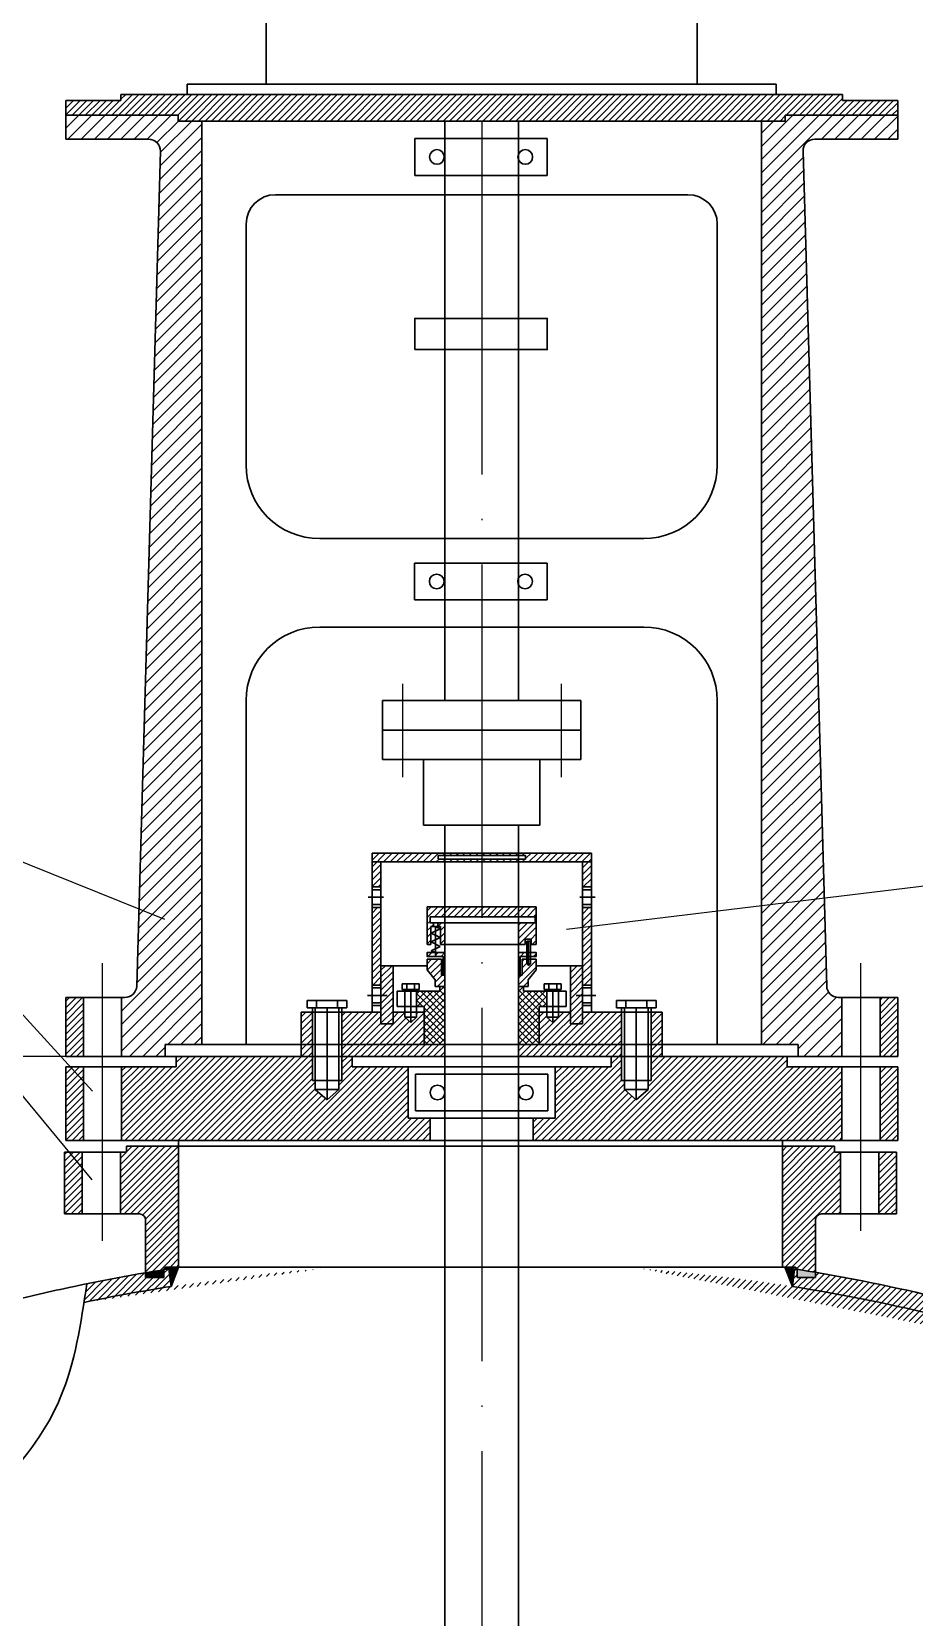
# Model space of a CAD drawing. Header units: millimetres. Extents: x 0 to 594, y 0 to 420.
# Drawn here: x 104.4 to 164.3, y 235.2 to 342.9 of the extents above; entities that cross this region are included whole.
import ezdxf

# ---------------------------------------------------------------- set-up
doc = ezdxf.new("R2010")
doc.units = ezdxf.units.MM
doc.linetypes.add('ACAD_ISO04W100', pattern=[30, 24, -3, 0, -3])
for name, color, linetype, lineweight in [('中心线', 1, 'ACAD_ISO04W100', 25), ('填充', 6, 'Continuous', 25), ('粗实线', 7, 'Continuous', 30)]:
    doc.layers.add(name, color=color, linetype=linetype, lineweight=lineweight)
doc.layers.add('细实线', color=7, linetype='Continuous')
doc.styles.get("Standard").update_dxf_attribs({"font": 'TAHOMA.TTF', "height": 2})
doc.dimstyles.new('工程', dxfattribs={"dimscale": 5, "dimtxt": 0.5, "dimasz": 0.5, "dimexe": 0.2, "dimexo": 0, "dimtad": 1, "dimlfac": 10, "dimdsep": 46, "dimtxsty": 'Standard', "dimcen": -0.4, "dimadec": 0, "dimazin": 0, "dimtm": 1e-09, "dimtfac": 1, "dimtmove": 0, "dimatfit": 3, "dimfxl": 0, "dimarcsym": 0})
pattern_1 = [(45, (11.33607161333663, 136.7711319741938), (-0.2245064030267288, 0.2245064030267289), [])]

msp = doc.modelspace()

# ---------------------------------------------------------------- hatches: boundary and pattern name
at = {"layer": '填充'}
h = msp.add_hatch(dxfattribs=at)
h.set_pattern_fill('ANSI31', color=256, scale=0.1, angle=180, style=0)
h.set_pattern_definition([(225, (11.33607161333663, 136.7711319741938), (0.2245064030267288, -0.2245064030267289), [])])
h.paths.add_polyline_path([(163.2061487516303, 338.1937517980716), (159.4561487516303, 338.1937517980718), (159.4561487516303, 338.5937517980717), (134.9561487516299, 338.5937517980717), (110.4561487516299, 338.5937517980717), (110.4561487516299, 338.1937517980716), (106.7061487516299, 338.1937517980716), (106.7061487516299, 337.1937517980716), (114.3375746515208, 337.1937517980718), (114.3375746515208, 336.7937517980718), (134.9561487516299, 336.7937517980718), (155.5747228517394, 336.7937517980718), (155.5747228517394, 337.1937517980716), (163.2061487516303, 337.1937517980716)])
h = msp.add_hatch(dxfattribs=at)
h.set_pattern_fill('ANSI31', color=256, scale=0.2, angle=180, style=0)
h.set_pattern_definition([(225, (11.33607161333663, 136.7711319741938), (0.4490128060534575, -0.4490128060534578), [])])
h.paths.add_polyline_path([(115.9561487516299, 336.7937517980718), (114.3375746515208, 336.7937517980718), (114.3375746515208, 337.1937517980716), (106.7061487516299, 337.1937517980716), (106.7061487516299, 335.5636239222181), (112.3331563889961, 335.5636239222181, -0.4225361941667352), (113.1328353431314, 334.7409618324521), (111.5268686955565, 278.0710897083056, -0.40593962262698), (110.7271897414208, 277.2937517980718), (110.5061487516301, 277.2937517980718), (110.5061487516301, 273.2937517980718), (113.4561487516299, 273.2937517980718), (113.4561487516299, 274.0937517980717), (115.9561487516299, 274.0937517980717)])
h.paths.add_polyline_path([(156.7794621601284, 334.7409618324521, -0.4225361941667353), (157.5791411142641, 335.5636239222181), (163.2061487516303, 335.5636239222181), (163.2061487516303, 337.1937517980716), (155.5747228517394, 337.1937517980718), (155.5747228517394, 336.7937517980718), (153.9561487516299, 336.7937517980718), (153.9561487516299, 274.0937517980717), (156.4561487516299, 274.0937517980717), (156.4561487516299, 273.2937517980718), (159.4061487516302, 273.2937517980718), (159.4061487516302, 277.2937517980718), (159.1851077618394, 277.2937517980718, -0.4059396226269801), (158.3854288077037, 278.0710897083056)])
h = msp.add_hatch(dxfattribs=at)
h.set_pattern_fill('ANSI31', color=256, scale=0.1, style=0)
h.set_pattern_definition(pattern_1)
h.paths.add_polyline_path([(128.1082635517383, 283.3937517980717), (127.5082635517384, 283.3937517980717), (127.5082635517384, 278.1369980444701), (128.1082635517383, 278.1369980444701)])
h.paths.add_polyline_path([(128.1082635517383, 286.4937517980716), (127.5082635517384, 286.4937517980716), (127.5082635517384, 284.7937517980718), (128.1082635517383, 284.7937517980718)])
h.paths.add_polyline_path([(132.001474260384, 286.9312073749229), (132.4561487516299, 286.9312073749229), (132.4561487516299, 287.0937517980717), (127.5082635517384, 287.0937517980717), (127.5082635517384, 286.4937517980716), (132.4561487516299, 286.4937517980718), (132.4561487516299, 286.6916612763139), (132.001474260384, 286.6916612763139)])
h.paths.add_polyline_path([(142.4040339515214, 287.0937517980717), (137.4561487516299, 287.0937517980717), (137.4561487516299, 286.9312073749229), (137.9341606363019, 286.9312073749229), (137.9341606363019, 286.6916612763139), (137.4561487516299, 286.6916612763139), (137.4561487516299, 286.4937517980716), (142.4040339515214, 286.4937517980716)])
h.paths.add_polyline_path([(142.4040339515214, 286.4937517980716), (141.8040339515215, 286.4937517980716), (141.8040339515215, 284.7937517980718), (142.4040339515214, 284.7937517980718)])
h.paths.add_polyline_path([(142.4040339515214, 283.3937517980717), (141.8040339515215, 283.3937517980717), (141.8040339515215, 278.1369980444701), (142.4040339515214, 278.1369980444701)])
h.paths.add_polyline_path([(137.4561487516299, 287.0937517980717), (134.9561487516299, 287.0937517980717), (134.9561487516299, 286.9312073749229), (137.4561487516299, 286.9312073749229)])
h.paths.add_polyline_path([(134.9561487516299, 287.0937517980717), (132.4561487516299, 287.0937517980717), (132.4561487516299, 286.9312073749229), (134.9561487516299, 286.9312073749229)])
h.paths.add_polyline_path([(134.9561487516299, 286.6916612763139), (132.4561487516299, 286.6916612763139), (132.4561487516299, 286.4937517980716), (134.9561487516299, 286.4937517980716)])
h.paths.add_polyline_path([(137.4561487516299, 286.6916612763139), (134.9561487516299, 286.6916612763139), (134.9561487516299, 286.4937517980716), (137.4561487516299, 286.4937517980716)])
h = msp.add_hatch(dxfattribs=at)
h.set_pattern_fill('ANSI31', color=256, scale=0.1, style=0)
h.set_pattern_definition(pattern_1)
h.paths.add_polyline_path([(132.4561487516299, 283.4464038460926), (131.2522370214761, 283.4464038460928), (131.2522370214761, 280.8850687045774), (131.4946357551253, 280.8850687045774), (131.4946357551253, 282.1183667590358), (131.6748387219414, 282.1183667590358), (131.6748387219414, 282.3579501536572), (131.454787550902, 282.3579501536572), (131.454787550902, 282.7762210739563), (132.4561487516299, 282.7762210739563)])
h.paths.add_polyline_path([(134.9561487516299, 283.4464038460926), (132.4561487516299, 283.4464038460926), (132.4561487516299, 282.7762210739563), (134.9561487516299, 282.7762210739563)])
h.paths.add_polyline_path([(137.4561487516299, 283.4464038460924), (134.9561487516299, 283.4464038460926), (134.9561487516299, 282.7762210739563), (137.4561487516299, 282.7762210739563)])
h.paths.add_polyline_path([(138.6600604817837, 283.4464038460928), (137.4561487516299, 283.4464038460928), (137.4561487516299, 282.7762210739563), (138.5985240738819, 282.7762210739563), (138.5985240738819, 282.3579501536572), (137.4561487516299, 282.3579501536572), (137.4561487516299, 280.8850687045774), (137.8999256646921, 280.8850687045774), (137.8999256646921, 281.2575534768353), (138.3260045041321, 281.2575534768353), (138.3260045041321, 280.8850687045774), (138.6600604817837, 280.8850687045774)])
h.paths.add_polyline_path([(132.4561487516299, 282.3579501536572), (131.9818782354346, 282.3579501536572), (131.9818782354346, 282.1183667590358), (132.1620812022507, 282.1183667590358), (132.1620812022507, 280.8850687045774), (132.4561487516299, 280.8850687045774)])
h.paths.add_polyline_path([(138.0251026677675, 280.3447842484279), (137.4561487516299, 280.3447842484279), (137.4561487516299, 278.8052211365241), (137.5761341208686, 278.8052211365241), (137.5761341208686, 280.082560226534), (138.0251026677675, 280.082560226534)])
h.paths.add_polyline_path([(138.6600604817837, 280.3447842484279), (138.2630807412607, 280.3447842484279), (138.2630807412607, 280.082560226534), (138.6600604817837, 280.082560226534)])
h.paths.add_polyline_path([(131.8283584786878, 280.3447842484279), (131.2522370214761, 280.3447842484279), (131.2522370214761, 280.082560226534), (131.8283584786878, 280.082560226534)])
h.paths.add_polyline_path([(132.4561487516299, 280.3447842484279), (131.8283584786878, 280.3447842484279), (131.8283584786878, 280.082560226534), (132.3361633823916, 280.082560226534), (132.3361633823916, 278.8052211365241), (132.4561487516299, 278.8052211365241)])
h = msp.add_hatch(dxfattribs=at)
h.set_pattern_fill('ANSI31', color=256, scale=0.1, style=0)
h.set_pattern_definition(pattern_1)
h.paths.add_polyline_path([(144.4561487516299, 276.2937517980718), (141.8040339515215, 276.2937517980718), (141.8040339515215, 275.5129553890929), (140.978251315004, 275.5129553890929), (140.978251315004, 276.2937517980718), (140.1786527372079, 276.2937517980718), (140.1786527372079, 275.9532084060088), (139.7786527372078, 275.6049749350641), (139.3786527372081, 275.9532084060088), (139.3786527372081, 276.2937517980718), (138.8634060595141, 276.2937517980718), (138.8634060595141, 274.0937517980717), (144.4561487516299, 274.0937517980717)])
h.paths.add_polyline_path([(132.2161780131528, 279.8935411247826), (131.2522370214761, 279.8935411247826), (131.2522370214761, 279.4491376289031), (131.2522370214761, 279.1647996893728), (131.8024487644093, 278.4931188655053), (131.8024487644093, 278.0453322773126), (132.4561487516299, 278.0453322773126), (132.4561487516299, 278.8052211365241), (132.2161780131528, 278.8052211365241)])
h.paths.add_polyline_path([(138.6600604817837, 279.1647996893728), (138.6600604817837, 279.4491376289031), (138.6600604817837, 279.8935411247826), (138.2630807412607, 279.8935411247826), (138.2630807412607, 279.5790849069829), (138.1440917045143, 279.4615542273818), (138.0251026677675, 279.5790849069829), (138.0251026677675, 279.8935411247826), (137.6961194901069, 279.8935411247826), (137.6961194901069, 278.8052211365241), (137.4561487516299, 278.8052211365241), (137.4561487516299, 278.0453322773126), (138.1098487388504, 278.0453322773126), (138.1098487388504, 278.4931188655053)])
h.paths.add_polyline_path([(141.8040339515215, 279.4491376289031), (140.978251315004, 279.4491376289031), (140.978251315004, 275.5129553890929), (141.8040339515215, 275.5129553890929)])
h.paths.add_polyline_path([(128.9340461882558, 279.4491376289031), (128.1082635517383, 279.4491376289031), (128.1082635517383, 275.5129553890929), (128.9340461882558, 275.5129553890929)])
h = msp.add_hatch(dxfattribs=at)
h.set_pattern_fill('ANSI37', color=256, scale=0.1, style=0)
h.set_pattern_definition([(45, (11.33607161333663, 136.7711319741938), (-0.2245064030267288, 0.2245064030267289), []), (135, (11.33607161333663, 136.7711319741938), (-0.2245064030267289, -0.2245064030267288), [])])
h.paths.add_polyline_path([(132.4561487516299, 278.0453322773126), (132.1081232853299, 278.0453322773126), (132.1081232853299, 277.7196684481009), (130.5336447660521, 277.7196684481009), (130.5336447660521, 276.6752796978205), (131.0488914437456, 276.6752796978208), (131.0488914437456, 274.0937517980717), (132.4561487516299, 274.0937517980717)])
h.paths.add_polyline_path([(138.8634060595141, 276.6752796978208), (139.3786527372081, 276.6752796978205), (139.3786527372077, 277.7196684481009), (137.8041742179299, 277.7196684481009), (137.8041742179299, 278.0453322773126), (137.4561487516299, 278.0453322773124), (137.4561487516299, 274.0937517980717), (138.8634060595141, 274.0937517980717)])
h = msp.add_hatch(dxfattribs=at)
h.set_pattern_fill('ANSI31', color=256, scale=0.1, style=0)
h.set_pattern_definition(pattern_1)
h.paths.add_polyline_path([(163.1257908770304, 266.7937517980718), (161.9257908770306, 266.7937517980718), (161.9257908770306, 262.5937517980717), (163.1257908770304, 262.5937517980717)])
edge = h.paths.add_edge_path()
edge.add_line((159.3257908770302, 266.7937517980718), (158.9257908770301, 266.7937517980718))
edge.add_line((158.9257908770301, 266.7937517980718), (158.9257908770301, 267.1937517980718))
edge.add_line((158.9257908770301, 267.1937517980716), (155.3757908770299, 267.1937517980716))
edge.add_line((155.3757908770304, 267.1937517980716), (155.3757908770304, 258.9937517980716))
edge.add_line((155.3757908770304, 258.9937517980716), (156.1757908770306, 258.9937517980716))
edge.add_arc((156.1757908770301, 258.7937517980718), 0.2, 13.232538026578595, 90, ccw=False)
edge.add_spline(control_points=[(156.3704806903134, 258.8395325429769), (156.7901642403654, 258.7727650564157), (157.208625198231, 258.7040316222547), (157.6257908770304, 258.6333415830127)], knot_values=[4.385616642548015, 4.385616642548015, 4.385616642548015, 4.385616642548015, 4.404313214360595, 4.404313214360595, 4.404313214360595, 4.404313214360595], degree=3, periodic=0)
edge.add_line((157.6257908770304, 258.6333415830127), (157.6257908770304, 262.1937517980716))
edge.add_arc((158.0257908770305, 262.1937517980716), 0.4, 90, 180, ccw=False)
edge.add_line((158.0257908770305, 262.5937517980717), (159.3257908770307, 262.5937517980717))
edge.add_line((159.3257908770302, 262.5937517980717), (159.3257908770302, 266.7937517980718))
h.paths.add_polyline_path([(163.2061487516299, 272.5937517980715), (162.0061487516301, 272.5937517980715), (162.0061487516301, 267.5937517980715), (163.2061487516303, 267.5937517980715)])
h.paths.add_polyline_path([(159.4061487516302, 272.5937517980715), (155.7061487516299, 272.5937517980715), (155.7061487516299, 273.2937517980718), (146.4561487516299, 273.2937517980718), (146.4561487516299, 271.6614482655932), (146.2561487516301, 271.6614482655932), (146.2561487516301, 271.047317638659), (145.4561487516299, 270.3347330069207), (144.6561487516302, 271.047317638659), (144.6561487516302, 271.6614482655932), (144.4561487516299, 271.6614482655932), (144.4561487516299, 273.2937517980718), (143.7561487516301, 273.2937517980718), (143.7561487516301, 272.5937517980717), (139.9561487516299, 272.5937517980717), (139.9561487516299, 269.0937517980717), (138.4561487516299, 269.0937517980717), (138.4561487516299, 267.5937517980717), (159.4061487516302, 267.5937517980715)])
h.paths.add_polyline_path([(131.4561487516299, 267.5937517980717), (131.4561487516299, 269.0937517980717), (129.9561487516299, 269.0937517980717), (129.9561487516299, 272.5937517980717), (126.1561487516302, 272.5937517980717), (126.1561487516302, 273.2937517980718), (125.4561487516299, 273.2937517980718), (125.4561487516299, 271.661448265593), (125.2561487516301, 271.661448265593), (125.2561487516301, 271.047317638659), (124.4561487516299, 270.3347330069207), (123.6561487516302, 271.047317638659), (123.6561487516302, 271.661448265593), (123.4561487516299, 271.661448265593), (123.4561487516299, 273.2937517980718), (114.2061487516299, 273.2937517980718), (114.2061487516299, 272.5937517980717), (110.5061487516301, 272.5937517980717), (110.5061487516301, 267.5937517980717)])
h.paths.add_polyline_path([(106.7061487516299, 267.5937517980717), (107.9061487516302, 267.5937517980717), (107.9061487516302, 272.5937517980717), (106.7061487516299, 272.5937517980717)])
h.paths.add_polyline_path([(106.7061487516299, 273.2937517980718), (107.9061487516302, 273.2937517980718), (107.9061487516302, 277.2937517980718), (106.7061487516299, 277.2937517980718)])
h.paths.add_polyline_path([(107.8257908770302, 266.7937517980718), (106.6257908770304, 266.7937517980718), (106.6257908770304, 262.5937517980717), (107.8257908770302, 262.5937517980717)])
edge = h.paths.add_edge_path()
edge.add_line((110.4257908770306, 262.5937517980717), (111.7257908770308, 262.5937517980717))
edge.add_arc((111.7257908770303, 262.1937517980716), 0.4, 0, 90, ccw=False)
edge.add_line((112.1257908770304, 262.1937517980716), (112.1257908770304, 258.6059582639564))
edge.add_spline(control_points=[(112.1257908770304, 258.6059582639566), (112.5414999987034, 258.6769628216889), (112.9585040671309, 258.7460263782878), (113.3767325903682, 258.8131373213096)], knot_values=[5.022917378217574, 5.022917378217574, 5.022917378217574, 5.022917378217574, 5.04156370220228, 5.04156370220228, 5.04156370220228, 5.04156370220228], degree=3, periodic=0)
edge.add_arc((113.5757908770302, 258.7937517980718), 0.2, 90, 174.4377238144931, ccw=False)
edge.add_line((113.5757908770302, 258.9937517980716), (114.3757908770304, 258.9937517980716))
edge.add_line((114.3757908770304, 258.9937517980718), (114.3757908770304, 267.1937517980718))
edge.add_line((114.3757908770304, 267.1937517980716), (113.8508654727726, 267.1937517980716))
edge.add_line((113.8508654727726, 267.1937517980716), (110.8257908770307, 267.1937517980716))
edge.add_line((110.8257908770302, 267.1937517980716), (110.8257908770302, 266.7937517980715))
edge.add_line((110.8257908770302, 266.7937517980718), (110.4257908770301, 266.7937517980718))
edge.add_line((110.4257908770301, 266.7937517980718), (110.4257908770301, 262.5937517980717))
edge = h.paths.add_edge_path()
edge.add_spline(control_points=[(112.1257908770304, 258.6059582639566), (110.7826678509837, 258.3765481993885), (109.4530625743838, 258.1268763233572), (108.1393525345716, 257.8573342896705)], knot_values=[5.04156370220228, 5.04156370220228, 5.04156370220228, 5.04156370220228, 5.101808488254093, 5.101808488254093, 5.101808488254093, 5.101808488254093], degree=3, periodic=0)
edge.add_spline(control_points=[(108.1393525345716, 257.8573342896705), (108.077385564006, 257.4354878854842), (108.0154185934403, 257.0136414812978), (107.9509946847139, 256.5928585002346)], knot_values=[538.6824652148845, 538.6824652148845, 538.6824652148845, 538.6824652148845, 551.2375252842666, 551.2375252842666, 551.2375252842666, 551.2375252842666], degree=3, periodic=0)
edge.add_ellipse((134.9561487516299, 224.3022962032487), major_axis=(-70.00000000000001, 3.410605131648481e-13), ratio=0.4999999999999973, start_angle=287.54049711535004, end_angle=292.69266371532603, ccw=False)
edge.add_line((113.8595614142005, 257.6749421978136), (113.7171213575576, 258.8672839449773))
edge.add_spline(control_points=[(113.7171213575576, 258.8672839449773), (113.6035693929776, 258.8493787112684), (113.4901060025109, 258.8313297596051), (113.3767325903682, 258.8131373213096)], knot_values=[5.01786273163896, 5.01786273163896, 5.01786273163896, 5.01786273163896, 5.022917378217574, 5.022917378217574, 5.022917378217574, 5.022917378217574], degree=3, periodic=0)
edge.add_arc((113.5757908770302, 258.7937517980718), 0.2, 174.4377238144931, 180)
edge.add_line((113.3757908770304, 258.7937517980718), (113.3757908770304, 258.2937517980718))
edge.add_line((113.3757908770304, 258.2937517980718), (112.1257908770304, 258.2937517980718))
edge.add_line((112.1257908770304, 258.2937517980718), (112.1257908770304, 258.6059582639566))
h = msp.add_hatch(dxfattribs=at)
h.set_pattern_fill('ANSI31', color=256, scale=0.1, style=0)
h.set_pattern_definition(pattern_1)
h.paths.add_polyline_path([(163.2061487516303, 277.2937517980718), (162.0061487516301, 277.2937517980718), (162.0061487516301, 273.2937517980718), (163.2061487516303, 273.2937517980718)])
h = msp.add_hatch(dxfattribs=at)
h.set_pattern_fill('ANSI31', color=256, scale=0.1, style=0)
h.set_pattern_definition(pattern_1)
h.paths.add_polyline_path([(131.0488914437456, 276.2937517980718), (130.5336447660521, 276.2937517980718), (130.5336447660521, 275.9532084060088), (130.133644766052, 275.6049749350641), (129.7336447660519, 275.9532084060088), (129.7336447660519, 276.2937517980718), (128.9340461882558, 276.2937517980718), (128.9340461882558, 275.5129553890929), (128.1082635517383, 275.5129553890929), (128.1082635517383, 276.2937517980718), (125.4561487516299, 276.2937517980718), (125.4561487516299, 274.0937517980717), (131.0488914437456, 274.0937517980717)])
h.paths.add_polyline_path([(123.4561487516299, 276.2937517980718), (122.7061487516303, 276.2937517980718), (122.7061487516303, 274.0937517980717), (123.4561487516299, 274.0937517980717)])
h.paths.add_polyline_path([(123.4561487516299, 274.0937517980717), (122.7061487516303, 274.0937517980717), (122.7061487516299, 273.2937517980718), (123.4561487516299, 273.2937517980718)])
h.paths.add_polyline_path([(132.4561487516299, 274.0937517980717), (125.4561487516299, 274.0937517980717), (125.4561487516299, 273.2937517980718), (132.4561487516299, 273.2937517980718)])
h = msp.add_hatch(dxfattribs=at)
h.set_pattern_fill('ANSI31', color=256, scale=0.1, style=0)
h.set_pattern_definition(pattern_1)
h.paths.add_polyline_path([(147.2061487516294, 276.2937517980718), (146.4561487516299, 276.2937517980718), (146.4561487516299, 274.0937517980717), (147.2061487516294, 274.0937517980717)])
h.paths.add_polyline_path([(147.2061487516294, 274.0937517980717), (146.4561487516299, 274.0937517980717), (146.4561487516299, 273.2937517980718), (147.2061487516294, 273.2937517980718)])
h = msp.add_hatch(dxfattribs=at)
h.set_pattern_fill('ANSI31', color=256, scale=0.1, style=0)
h.set_pattern_definition(pattern_1)
h.paths.add_polyline_path([(144.4561487516299, 274.0937517980717), (137.4561487516299, 274.0937517980717), (137.4561487516299, 273.2937517980718), (144.4561487516299, 273.2937517980718)])
h = msp.add_hatch(dxfattribs=at)
h.set_pattern_fill('ANSI31', color=256, scale=0.1, style=0)
h.set_pattern_definition(pattern_1)
h.paths.add_polyline_path([(170.110462740428, 265.7143848875266), (169.0104627404281, 265.7143848875266), (169.0104627404281, 263.7143848875266), (170.110462740428, 263.7143848875266)])
h.paths.add_polyline_path([(174.3604627404275, 266.0143848875266), (172.2104627404279, 266.0143848875266), (172.2104627404279, 265.7143848875266), (171.9104627404277, 265.7143848875266), (171.9104627404277, 263.7143848875266), (174.360462740428, 263.7143848875266)])
h.paths.add_polyline_path([(175.1604627404277, 266.0143848875266), (174.360462740428, 266.0143848875266), (174.360462740428, 253.2302240545146, 0.02619667658082029), (175.1604627404277, 252.2404579120089)])
h.paths.add_polyline_path([(187.6604627404277, 266.0143848875266), (186.860462740428, 266.0143848875266), (186.860462740428, 248.5060583956356, 0.01700992958703317), (187.6604627404277, 248.7143848875266)])
h.paths.add_polyline_path([(190.110462740428, 265.7143848875266), (189.8104627404278, 265.7143848875266), (189.8104627404278, 266.0143848875266), (187.6604627404277, 266.0143848875266), (187.6604627404277, 263.7143848875266), (190.110462740428, 263.7143848875266)])
h.paths.add_polyline_path([(193.0104627404276, 265.7143848875266), (191.9104627404277, 265.7143848875266), (191.9104627404277, 263.7143848875266), (193.0104627404281, 263.7143848875266)])
edge = h.paths.add_edge_path()
edge.add_spline(control_points=[(174.360462740428, 254.4969329047947), (172.3037672003944, 255.1874168881006), (170.1765621467785, 255.8233999688023), (164.8809064406128, 257.2238190186256), (161.6518761427956, 257.9292023306907), (158.1009071909003, 258.5521247074721), (157.8635594239282, 258.5930509532584), (157.6257908770304, 258.6333415830127)], knot_values=[4.121062177967048, 4.121062177967048, 4.121062177967048, 4.121062177967048, 4.225894609851325, 4.225894609851325, 4.374960308775194, 4.374960308775194, 4.385616642548015, 4.385616642548015, 4.385616642548015, 4.385616642548015], degree=3, periodic=0)
edge.add_line((157.6257908770304, 258.6333415830127), (157.6257908770304, 258.2937517980715))
edge.add_line((157.6257908770304, 258.2937517980718), (156.3757908770304, 258.2937517980718))
edge.add_line((156.3757908770304, 258.2937517980718), (156.3757908770304, 258.7937517980718))
edge.add_arc((156.1757908770301, 258.7937517980718), 0.2, 359.999999999987, 373.2325380265659)
edge.add_spline(control_points=[(156.3704806903134, 258.8395325429769), (156.0963861168139, 258.8831382686492), (155.8217700621854, 258.9259054444065), (155.546652774865, 258.9678314676969)], knot_values=[4.404313214360596, 4.404313214360596, 4.404313214360596, 4.404313214360596, 4.416523911864085, 4.416523911864085, 4.416523911864085, 4.416523911864085], degree=3, periodic=0)
edge.add_line((156.1951577870528, 258.8671302678117), (156.0527360890592, 257.6749421978134))
edge.add_ellipse((134.9561487516299, 224.3022962032487), major_axis=(-70.00000000000001, 3.410605131648481e-13), ratio=0.4999999999999973, start_angle=235.7421084647179, end_angle=252.4595028846503, ccw=False)
edge.add_line((174.360462740428, 253.2302240545146), (174.360462740428, 254.4969329047947))
at = {"layer": '细实线', "lineweight": -3}
h = msp.add_hatch(color=256, dxfattribs=at)
edge = h.paths.add_edge_path()
edge.add_arc((113.5757908770299, 258.7937517980719), 0.1999999999999957, 174.437723814562, 180.0000000000326, ccw=False)
edge.add_spline(control_points=[(113.3767325903683, 258.8131373213095), (112.9585040671308, 258.7460263782878), (112.5414999987032, 258.6769628216888), (112.12579087703, 258.6059582639565)], knot_values=[5.022917378217576, 5.022917378217576, 5.022917378217576, 5.022917378217576, 5.041563702202287, 5.041563702202287, 5.041563702202287, 5.041563702202287], degree=3, periodic=0)
edge.add_line((112.12579087703, 258.6059582639565), (112.1257908770299, 258.2937517980718))
edge.add_line((112.1257908770299, 258.2937517980718), (113.3757908770299, 258.2937517980718))
edge.add_line((113.3757908770299, 258.2937517980718), (113.3757908770299, 258.7937517980718))
h = msp.add_hatch(color=256, dxfattribs=at)
edge = h.paths.add_edge_path()
edge.add_spline(control_points=[(113.7171213575572, 258.8672839449771), (113.9329795331478, 258.9013211463258), (114.1491577857728, 258.9348389993608), (114.3656464692878, 258.9678359150311)], knot_values=[5.008254031404244, 5.008254031404244, 5.008254031404244, 5.008254031404244, 5.017862731638966, 5.017862731638966, 5.017862731638966, 5.017862731638966], degree=3, periodic=0)
edge.add_line((114.3656464692382, 258.9678359150234), (114.3757908770299, 258.9937517980716))
edge.add_line((114.3757908770299, 258.9937517980716), (113.5757908770302, 258.9937517980716))
edge.add_arc((113.5757908770302, 258.7937517980716), 0.1999999999999958, 90, 174.4377238144636)
edge.add_spline(control_points=[(113.3767325903683, 258.8131373213095), (113.4901060025107, 258.831329759605), (113.6035693929771, 258.8493787112681), (113.7171213575572, 258.8672839449771)], knot_values=[5.017862731638965, 5.017862731638965, 5.017862731638965, 5.017862731638965, 5.022917378217576, 5.022917378217576, 5.022917378217576, 5.022917378217576], degree=3, periodic=0)
h = msp.add_hatch(color=256, dxfattribs=at)
edge = h.paths.add_edge_path()
edge.add_spline(control_points=[(114.3656464692878, 258.9678359150311), (114.1491577857728, 258.9348389993608), (113.9329795331478, 258.9013211463258), (113.7171213575572, 258.8672839449771)], knot_values=[5.008254031404243, 5.008254031404243, 5.008254031404243, 5.008254031404243, 5.017862731638965, 5.017862731638965, 5.017862731638965, 5.017862731638965], degree=3, periodic=0)
edge.add_line((113.7171213575572, 258.8672839449771), (113.8595614142001, 257.6749421978136))
edge.add_line((113.8595614142001, 257.6749421978136), (114.3656464692382, 258.9678359150235))
h = msp.add_hatch(color=256, dxfattribs=at)
edge = h.paths.add_edge_path()
edge.add_spline(control_points=[(157.6257908770104, 258.6333415830162), (157.2086251982178, 258.704031622257), (156.7901642403588, 258.7727650564168), (156.3704806903135, 258.8395325429771)], knot_values=[4.385616642548314, 4.385616642548314, 4.385616642548314, 4.385616642548314, 4.4043132143606, 4.4043132143606, 4.4043132143606, 4.4043132143606], degree=3, periodic=0)
edge.add_arc((156.17579087703, 258.7937517980725), 0.1999999999999887, -2.1168489183764905e-10, 13.232538026349403, ccw=False)
edge.add_line((156.3757908770299, 258.7937517980718), (156.3757908770299, 258.2937517980718))
edge.add_line((156.3757908770299, 258.2937517980718), (157.62579087703, 258.2937517980718))
edge.add_line((157.62579087703, 258.2937517980718), (157.62579087703, 258.6333415830129))
edge = h.paths.add_edge_path()
edge.add_line((156.1757908770301, 258.9937517980716), (155.5365066262293, 258.9937517980716))
edge.add_line((155.5365066262293, 258.9937517980716), (155.5466527748645, 258.9678314676968))
edge.add_spline(control_points=[(155.5466527748149, 258.9678314677045), (155.8217700621522, 258.9259054444117), (156.0963861167973, 258.8831382686518), (156.3704806903135, 258.8395325429771)], knot_values=[4.4043132143606, 4.4043132143606, 4.4043132143606, 4.4043132143606, 4.416523911864826, 4.416523911864826, 4.416523911864826, 4.416523911864826], degree=3, periodic=0)
edge.add_arc((156.1757908770302, 258.7937517980716), 0.1999999999999886, 13.23253802663379, 90.00000000001629)
h = msp.add_hatch(color=256, dxfattribs=at)
edge = h.paths.add_edge_path()
edge.add_spline(control_points=[(156.3704806903135, 258.8395325429771), (156.0963861167973, 258.8831382686518), (155.8217700621522, 258.9259054444117), (155.5466527748149, 258.9678314677045)], knot_values=[4.4043132143606, 4.4043132143606, 4.4043132143606, 4.4043132143606, 4.416523911864826, 4.416523911864826, 4.416523911864826, 4.416523911864826], degree=3, periodic=0)
edge.add_line((155.5466527748645, 258.9678314676969), (156.0527360890593, 257.6749421978137))
edge.add_line((156.0527360890593, 257.6749421978137), (156.1951692854269, 258.867226518767))

# ---------------------------------------------------------------- linework, layer by layer
at = {"layer": '中心线'}
for p, q in [((134.9561487516299, 336.7937517980718), (134.9561487516299, 14.84978214251896)), ((129.5674434522289, 298.579934290048), (129.5674434522289, 292.2419947272988)), ((140.3448540510304, 298.579934290048), (140.3448540510304, 292.2419947272988)), ((109.2061487516299, 270.1762356110771), (109.2061487516299, 279.6330381036946)), ((160.7061487516299, 270.1762356110771), (160.7061487516299, 279.6330381036946)), ((109.2061487516299, 260.7704054078474), (109.2061487516299, 273.2937517980718)), ((160.7061487516299, 261.4469365153277), (160.7061487516299, 273.2937517980715))]:
    msp.add_line(p, q, dxfattribs=at)
at = {"layer": '粗实线'}
for p, q in [((120.3233384165133, 344.2937517980718), (120.3233384165133, 339.2937517980718)), ((149.5889590867465, 344.2937517980715), (149.5889590867465, 339.2937517980718)), ((114.9561487516299, 338.5937517980717), (114.9561487516299, 339.2937517980718)), ((114.9561487516299, 339.2937517980718), (134.9561487516299, 339.2937517980718)), ((154.9561487516299, 339.2937517980718), (134.9561487516299, 339.2937517980718)), ((154.9561487516299, 338.5937517980717), (154.9561487516299, 339.2937517980718)), ((106.7061487516299, 338.1937517980716), (110.4561487516299, 338.1937517980716)), ((106.7061487516299, 335.5636239222181), (106.7061487516299, 338.1937517980716)), ((110.4561487516299, 338.1937517980716), (110.4561487516299, 338.5937517980717)), ((110.4561487516299, 338.5937517980717), (134.9561487516299, 338.5937517980717)), ((159.4561487516299, 338.5937517980717), (134.9561487516299, 338.5937517980717)), ((159.4561487516299, 338.1937517980716), (159.4561487516299, 338.5937517980717)), ((163.2061487516299, 338.1937517980716), (159.4561487516299, 338.1937517980716)), ((163.2061487516299, 335.5636239222181), (163.2061487516299, 338.1937517980716)), ((106.7061487516299, 337.1937517980716), (114.3375746515204, 337.1937517980716)), ((114.3375746515204, 336.7937517980718), (114.3375746515204, 337.1937517980718)), ((163.2061487516299, 337.1937517980716), (155.5747228517394, 337.1937517980716)), ((155.5747228517394, 336.7937517980718), (155.5747228517394, 337.1937517980718)), ((114.3375746515204, 336.7937517980718), (134.9561487516299, 336.7937517980718)), ((115.9561487516299, 336.7937517980718), (115.9561487516299, 274.0937517980717)), ((132.4561487516299, 336.7937517980718), (132.4561487516299, 297.4437517980718)), ((155.5747228517394, 336.7937517980718), (134.9561487516299, 336.7937517980718)), ((137.4561487516299, 336.7937517980718), (137.4561487516299, 297.4437517980718)), ((153.9561487516299, 336.7937517980718), (153.9561487516299, 274.0937517980717)), ((106.7061487516299, 335.5636239222181), (112.3331563889956, 335.5636239222181)), ((130.4132573547955, 333.1053776911251), (130.4132573547955, 335.6053776911253)), ((130.4132573547955, 335.6053776911253), (134.9132573547955, 335.6053776911251)), ((139.4132573547955, 335.6053776911251), (134.9132573547955, 335.6053776911251)), ((139.4132573547955, 333.1053776911251), (139.4132573547955, 335.6053776911251)), ((163.2061487516299, 335.5636239222181), (157.5791411142637, 335.5636239222181)), ((113.1328353431314, 334.7409618324521), (111.5268686955561, 278.0710897083056)), ((156.7794621601284, 334.7409618324521), (158.3854288077032, 278.0710897083056)), ((130.4132573547955, 333.1053776911251), (134.9132573547955, 333.1053776911251)), ((139.4132573547955, 333.1053776911251), (134.9132573547955, 333.1053776911251)), ((148.9561487516299, 331.7937517980718), (120.9561487516299, 331.7937517980718)), ((118.9561487516299, 329.7937517980718), (118.9561487516299, 313.4437517980718)), ((150.9561487516299, 329.7937517980718), (150.9561487516299, 313.4437517980718)), ((123.9561487516299, 308.4437517980718), (145.9561487516299, 308.4437517980718)), ((130.4010653145174, 306.7852251444128), (134.9010653145174, 306.7852251444128)), ((130.4010653145174, 304.2852251444128), (130.4010653145174, 306.7852251444128)), ((139.4010653145174, 306.7852251444128), (134.9010653145174, 306.7852251444128)), ((139.4010653145174, 304.2852251444128), (139.4010653145174, 306.7852251444128)), ((130.4010653145174, 304.2852251444128), (134.9010653145174, 304.2852251444128)), ((139.4010653145174, 304.2852251444128), (134.9010653145174, 304.2852251444128)), ((123.9561487516299, 302.4437517980718), (145.9561487516294, 302.4437517980718)), ((118.9561487516299, 297.4437517980718), (118.9561487516299, 274.0937517980717)), ((128.2183350827086, 297.4437517980718), (141.6939624205507, 297.4437517980718)), ((128.2183350827086, 297.4437517980718), (128.2183350827086, 293.4437517980718)), ((141.6939624205507, 297.4437517980718), (141.6939624205507, 293.4437517980718)), ((150.9561487516294, 297.4437517980718), (150.9561487516294, 274.0937517980717)), ((128.2183350827086, 295.4437517980718), (141.6939624205507, 295.4437517980718)), ((128.2183350827086, 293.4437517980718), (141.6939624205507, 293.4437517980718)), ((131.0083547685472, 293.4437517980718), (131.0083547685472, 288.9883938406492)), ((138.9039427347125, 293.4437517980718), (138.9039427347125, 288.9883938406492)), ((131.0083547685472, 288.9883938406492), (134.9561487516299, 288.9883938406492)), ((132.4561487516299, 288.9883938406492), (132.4561487516299, 149.4022962032479)), ((138.9039427347125, 288.9883938406492), (134.9561487516299, 288.9883938406492)), ((137.4561487516299, 288.9883938406492), (137.4561487516299, 149.4022962032479)), ((127.5082635517384, 276.2937517980718), (127.5082635517384, 287.0937517980717)), ((127.5082635517384, 287.0937517980717), (134.9561487516299, 287.0937517980717)), ((127.5082635517384, 286.4937517980716), (134.9561487516299, 286.4937517980716)), ((128.1082635517383, 275.5129553890929), (128.1082635517383, 286.4937517980716)), ((142.4040339515214, 287.0937517980717), (134.9561487516294, 287.0937517980717)), ((142.4040339515214, 286.4937517980716), (134.9561487516294, 286.4937517980716)), ((141.804033951521, 275.5129553890929), (141.804033951521, 286.4937517980716)), ((142.4040339515214, 276.2937517980718), (142.4040339515214, 287.0937517980717)), ((127.5082635517384, 284.7937517980718), (128.1082635517383, 284.7937517980718)), ((127.5082635517384, 284.5937517980717), (128.1082635517383, 284.5937517980717)), ((142.4040339515214, 284.7937517980718), (141.804033951521, 284.7937517980718)), ((142.4040339515214, 284.5937517980717), (141.804033951521, 284.5937517980717)), ((127.2547796415657, 284.0937517980717), (128.2951554278584, 284.0937517980717)), ((127.5082635517384, 283.5937517980717), (128.1082635517383, 283.5937517980717)), ((127.5082635517384, 283.3937517980717), (128.1082635517383, 283.3937517980717)), ((131.2522370214761, 280.8850687045774), (131.2522370214761, 283.4464038460928)), ((131.2522370214761, 283.4464038460928), (137.4561487516299, 283.4464038460924)), ((132.4561487516299, 283.4464038460928), (132.4561487516299, 280.8850687045774)), ((137.4561487516299, 283.4464038460928), (137.4561487516294, 280.8850687045774)), ((138.6600604817832, 283.4464038460928), (137.4561487516299, 283.4464038460928)), ((138.6600604817832, 280.8850687045774), (138.6600604817832, 283.4464038460928)), ((142.6575178616936, 284.0937517980717), (141.6171420754009, 284.0937517980717)), ((142.4040339515214, 283.5937517980717), (141.804033951521, 283.5937517980717)), ((142.4040339515214, 283.3937517980717), (141.804033951521, 283.3937517980717)), ((131.4946357551249, 282.1183667590358), (131.4946357551249, 280.8850687045774)), ((132.1620812022507, 282.1183667590358), (131.4946357551249, 282.1183667590358)), ((131.6748387219409, 282.3579501536572), (131.6748387219409, 282.1183667590358)), ((131.8283584786878, 282.1183667590358), (131.8283584786873, 280.082560226534)), ((131.8283584786878, 282.1183667590358), (132.128358478688, 281.9604627002739)), ((131.9818782354346, 282.3579501536572), (131.9818782354346, 282.1183667590358)), ((132.1620812022507, 280.8850687045774), (132.1620812022507, 282.1183667590358)), ((132.128358478688, 281.9604627002739), (131.5283584786876, 281.6604627002739)), ((131.5283584786876, 281.6604627002739), (132.1283584786875, 281.360462700274)), ((132.1283584786875, 281.360462700274), (131.5283584786876, 281.060462700274)), ((131.5283584786876, 281.060462700274), (132.1283584786875, 280.7604627002738)), ((138.3260045041316, 281.2575534768353), (137.8999256646921, 281.2575534768353)), ((137.8999256646921, 281.2575534768353), (137.8999256646921, 280.8850687045774)), ((138.1440917045139, 281.1236873481548), (138.1440917045139, 279.4615542273818)), ((138.3260045041316, 280.8850687045774), (138.3260045041316, 281.2575534768353)), ((131.4946357551249, 280.8850687045774), (131.2522370214761, 280.8850687045774)), ((131.2522370214761, 279.4491376289031), (131.2522370214761, 279.8935411247826)), ((131.2522370214761, 279.8935411247826), (132.2161780131528, 279.8935411247826)), ((132.1283584786875, 280.7604627002738), (131.5283584786876, 280.4604627002739)), ((131.5283584786876, 280.4604627002739), (131.8283584786873, 280.3447842484279)), ((137.8999256646921, 280.8850687045774), (132.1620812022507, 280.8850687045774)), ((132.2161780131528, 279.8935411247826), (132.2161780131528, 278.8052211365241)), ((137.6961194901069, 279.8935411247826), (137.6961194901069, 278.8052211365241)), ((138.6600604817832, 279.8935411247826), (137.6961194901069, 279.8935411247826)), ((138.6600604817832, 280.8850687045774), (138.3260045041316, 280.8850687045774)), ((138.6600604817832, 279.4491376289031), (138.6600604817832, 279.8935411247826)), ((131.2522370214761, 279.4491376289031), (128.9340461882558, 279.4491376289031)), ((131.2522370214761, 279.1647996893728), (131.2522370214761, 279.4491376289031)), ((131.8024487644093, 278.4931188655053), (131.2522370214761, 279.1647996893728)), ((132.2161780131528, 278.8052211365241), (132.4561487516299, 278.8052211365241)), ((137.6961194901069, 278.8052211365241), (137.4561487516299, 278.8052211365241)), ((138.0251026677675, 279.5790849069829), (138.1440917045139, 279.4615542273818)), ((138.10984873885, 278.4931188655053), (138.6600604817832, 279.1647996893728)), ((138.1440917045139, 279.4615542273818), (138.2630807412602, 279.5790849069829)), ((138.6600604817832, 279.4491376289031), (140.978251315004, 279.4491376289031)), ((138.6600604817832, 279.1647996893728), (138.6600604817832, 279.4491376289031)), ((127.5082635517384, 278.1369980444701), (128.1082635517383, 278.1369980444701)), ((127.5082635517384, 277.9369980444701), (128.1082635517383, 277.9369980444701)), ((129.2164044807851, 276.6752796978208), (129.2144108732123, 277.7196684481009)), ((129.2144108732123, 277.7196684481009), (132.1081232853294, 277.7196684481009)), ((129.5493584980046, 278.2254336870801), (130.717931034099, 278.2254336870801)), ((129.5493584980046, 278.2254336870801), (129.5493584980046, 277.82543368708)), ((129.5493584980046, 277.82543368708), (130.717931034099, 277.82543368708)), ((129.7336447660519, 277.82543368708), (129.7336447660519, 275.9532084060088)), ((129.8633642630658, 277.82543368708), (129.8633642630658, 278.2254336870801)), ((130.1336447660515, 277.82543368708), (130.1336447660515, 275.6049749350643)), ((130.4039252690378, 277.82543368708), (130.4039252690378, 278.2254336870801)), ((130.5336447660516, 277.82543368708), (130.5336447660516, 275.9532084060088)), ((130.717931034099, 278.2254336870801), (130.717931034099, 277.8254336870802)), ((131.8024487644093, 278.0453322773126), (131.8024487644093, 278.4931188655053)), ((131.8024487644093, 278.0453322773126), (132.4561487516299, 278.0453322773126)), ((132.1081232853294, 277.7196684481009), (132.1081232853294, 278.0453322773126)), ((138.10984873885, 278.0453322773126), (137.4561487516299, 278.0453322773126)), ((137.8041742179299, 277.7196684481009), (137.8041742179299, 278.0453322773126)), ((140.697886630047, 277.7196684481009), (137.8041742179299, 277.7196684481009)), ((138.10984873885, 278.0453322773126), (138.10984873885, 278.4931188655053)), ((139.1943664691608, 278.2254336870801), (139.1943664691608, 277.8254336870802)), ((140.3629390052548, 278.2254336870801), (139.1943664691608, 278.2254336870801)), ((140.3629390052548, 277.82543368708), (139.1943664691608, 277.82543368708)), ((139.3786527372077, 277.82543368708), (139.3786527372077, 275.9532084060088)), ((139.5083722342216, 277.82543368708), (139.5083722342216, 278.2254336870801)), ((139.7786527372078, 277.82543368708), (139.7786527372078, 275.6049749350643)), ((140.048933240194, 277.82543368708), (140.048933240194, 278.2254336870801)), ((140.1786527372079, 277.82543368708), (140.1786527372079, 275.9532084060088)), ((140.3629390052548, 278.2254336870801), (140.3629390052548, 277.82543368708)), ((140.6958930224742, 276.6752796978208), (140.697886630047, 277.7196684481009)), ((142.4040339515214, 278.1369980444701), (141.804033951521, 278.1369980444701)), ((142.4040339515214, 277.9369980444701), (141.804033951521, 277.9369980444701)), ((106.7061487516299, 273.2937517980718), (106.7061487516299, 277.2937517980718)), ((106.7061487516299, 277.2937517980718), (110.7271897414203, 277.2937517980718)), ((107.9061487516297, 273.2937517980718), (107.9061487516297, 277.2937517980718)), ((110.5061487516296, 273.2937517980718), (110.5061487516296, 277.2937517980718)), ((123.1116919225061, 277.0937517980717), (125.8006055807542, 277.0937517980717)), ((123.1116919225061, 277.0937517980717), (123.1116919225061, 276.5937517980717)), ((123.7383001444742, 277.0937517980717), (123.7383001444742, 276.5937517980717)), ((125.173997358786, 277.0937517980715), (125.173997358786, 276.5937517980715)), ((125.8006055807542, 277.0937517980715), (125.8006055807542, 276.5937517980715)), ((127.1933525810769, 277.4369980444701), (128.5313829582452, 277.4369980444701)), ((127.5082635517384, 276.9369980444701), (128.1082635517383, 276.9369980444701)), ((127.5082635517384, 276.7369980444701), (128.1082635517383, 276.7369980444701)), ((131.0508850513184, 276.6752796978208), (129.2164044807851, 276.6752796978208)), ((131.0488914437456, 276.6752796978208), (131.0488914437456, 274.0937517980717)), ((138.8614124519409, 276.6752796978208), (140.6958930224742, 276.6752796978208)), ((138.8634060595141, 276.6752796978208), (138.8634060595141, 274.0937517980717)), ((142.7189449221824, 277.4369980444701), (141.3809145450142, 277.4369980444701)), ((142.4040339515214, 276.9369980444701), (141.804033951521, 276.9369980444701)), ((142.4040339515214, 276.7369980444701), (141.804033951521, 276.7369980444701)), ((144.1116919225051, 277.0937517980715), (144.1116919225051, 276.5937517980715)), ((146.8006055807533, 277.0937517980717), (144.1116919225051, 277.0937517980717)), ((144.7383001444733, 277.0937517980715), (144.7383001444733, 276.5937517980715)), ((146.1739973587851, 277.0937517980717), (146.1739973587851, 276.5937517980717)), ((146.8006055807533, 277.0937517980717), (146.8006055807533, 276.5937517980717)), ((163.2061487516299, 277.2937517980718), (159.185107761839, 277.2937517980718)), ((159.4061487516297, 273.2937517980718), (159.4061487516297, 277.2937517980718)), ((162.0061487516296, 273.2937517980718), (162.0061487516296, 277.2937517980718)), ((163.2061487516299, 273.2937517980718), (163.2061487516299, 277.2937517980718)), ((122.7061487516303, 276.2937517980718), (122.7061487516299, 273.293751798072)), ((122.7061487516303, 276.2937517980718), (128.1082635517383, 276.2937517980718)), ((123.1116919225061, 276.5937517980717), (125.8006055807542, 276.5937517980717)), ((123.4561487516299, 271.661448265593), (123.4561487516299, 276.5937517980717)), ((123.6561487516297, 271.047317638659), (123.6561487516297, 276.5937517980717)), ((124.4561487516303, 276.5937517980717), (124.4561487516299, 273.2937517980718)), ((125.2561487516296, 271.047317638659), (125.2561487516296, 276.5937517980717)), ((125.4561487516299, 271.661448265593), (125.4561487516299, 276.5937517980717)), ((128.9340461882558, 276.2937517980718), (131.0488914437456, 276.2937517980718)), ((129.7336447660519, 275.9532084060088), (130.5336447660516, 275.9532084060088)), ((129.7336447660519, 275.9532084060088), (130.1336447660515, 275.6049749350641)), ((130.1336447660515, 275.6049749350641), (130.5336447660516, 275.9532084060088)), ((140.978251315004, 276.2937517980718), (138.8634060595141, 276.2937517980718)), ((139.7786527372078, 275.6049749350641), (139.3786527372077, 275.9532084060088)), ((140.1786527372079, 275.9532084060088), (139.3786527372077, 275.9532084060088)), ((140.1786527372079, 275.9532084060088), (139.7786527372078, 275.6049749350641)), ((147.2061487516294, 276.2937517980718), (141.804033951521, 276.2937517980718)), ((146.8006055807533, 276.5937517980717), (144.1116919225051, 276.5937517980717)), ((144.4561487516299, 271.6614482655932), (144.4561487516294, 276.5937517980717)), ((144.6561487516297, 271.047317638659), (144.6561487516297, 276.5937517980717)), ((145.4561487516299, 270.3347330069207), (145.4561487516294, 276.5937517980717)), ((146.2561487516296, 271.047317638659), (146.2561487516296, 276.5937517980717)), ((146.4561487516299, 271.6614482655932), (146.4561487516299, 276.5937517980717)), ((147.2061487516294, 276.2937517980718), (147.2061487516294, 273.2937517980718)), ((113.4561487516299, 274.0937517980717), (134.9561487516299, 274.0937517980717)), ((113.4561487516299, 273.2937517980718), (113.4561487516299, 274.0937517980717)), ((156.4561487516299, 274.0937517980717), (134.9561487516299, 274.0937517980717)), ((156.4561487516299, 273.2937517980718), (156.4561487516299, 274.0937517980717)), ((106.7061487516299, 273.2937517980718), (134.9561487516299, 273.2937517980718)), ((106.7061487516299, 272.5937517980717), (114.2061487516299, 272.5937517980717)), ((106.7061487516299, 267.5937517980717), (106.7061487516299, 272.5937517980717)), ((107.9061487516297, 267.5937517980717), (107.9061487516297, 272.5937517980717)), ((110.5061487516296, 267.5937517980717), (110.5061487516296, 272.5937517980717)), ((114.2061487516299, 273.2937517980718), (126.1561487516297, 273.2937517980718)), ((114.2061487516299, 272.5937517980717), (114.2061487516299, 273.2937517980718)), ((124.4561487516299, 270.3347330069207), (124.4561487516299, 273.2937517980718)), ((126.1561487516297, 272.5937517980717), (126.1561487516297, 273.2937517980718)), ((126.1561487516297, 273.2937517980718), (134.9561487516299, 273.2937517980718)), ((126.1561487516297, 272.5937517980717), (134.9561487516299, 272.5937517980717)), ((129.9561487516299, 269.0937517980717), (129.9561487516299, 272.5937517980717)), ((143.7561487516296, 273.2937517980718), (134.9561487516299, 273.2937517980718)), ((163.2061487516299, 273.2937517980718), (134.9561487516299, 273.2937517980718)), ((143.7561487516296, 272.5937517980717), (134.9561487516299, 272.5937517980717)), ((139.9561487516299, 269.0937517980717), (139.9561487516299, 272.5937517980717)), ((155.7061487516299, 273.2937517980715), (143.7561487516296, 273.2937517980718)), ((143.7561487516296, 272.5937517980717), (143.7561487516296, 273.2937517980718)), ((155.7061487516299, 272.5937517980715), (155.7061487516299, 273.2937517980715)), ((163.2061487516299, 272.5937517980715), (155.7061487516299, 272.5937517980715)), ((159.4061487516297, 267.5937517980715), (159.4061487516297, 272.5937517980715)), ((162.0061487516296, 267.5937517980715), (162.0061487516296, 272.5937517980715)), ((163.2061487516299, 267.5937517980715), (163.2061487516299, 272.5937517980715)), ((123.4561487516299, 271.661448265593), (125.4561487516299, 271.661448265593)), ((130.4561487516299, 269.5937517980717), (130.4561487516299, 272.0937517980717)), ((130.4561487516299, 272.0937517980717), (134.9561487516299, 272.0937517980717)), ((139.4561487516299, 272.0937517980717), (134.9561487516299, 272.0937517980717)), ((139.4561487516299, 269.5937517980717), (139.4561487516299, 272.0937517980717)), ((146.4561487516299, 271.6614482655932), (144.4561487516299, 271.6614482655932)), ((123.6561487516297, 271.047317638659), (124.4561487516299, 270.3347330069207)), ((123.6561487516297, 271.047317638659), (125.2561487516296, 271.047317638659)), ((124.4561487516299, 270.3347330069207), (125.2561487516296, 271.047317638659)), ((146.2561487516296, 271.047317638659), (144.6561487516297, 271.047317638659)), ((145.4561487516299, 270.3347330069207), (144.6561487516297, 271.047317638659)), ((146.2561487516296, 271.047317638659), (145.4561487516299, 270.3347330069207)), ((130.4561487516299, 269.5937517980717), (134.9561487516299, 269.5937517980717)), ((139.4561487516299, 269.5937517980717), (134.9561487516299, 269.5937517980717)), ((129.9561487516299, 269.0937517980717), (134.9561487516299, 269.0937517980717)), ((131.4561487516299, 267.5937517980717), (131.4561487516299, 269.0937517980717)), ((139.9561487516299, 269.0937517980717), (134.9561487516299, 269.0937517980717)), ((138.4561487516299, 267.5937517980717), (138.4561487516299, 269.0937517980717)), ((106.7061487516299, 267.5937517980717), (134.9561487516299, 267.5937517980717)), ((134.8757908770299, 267.1937517980716), (110.8257908770302, 267.1937517980716)), ((110.8257908770302, 267.1937517980716), (110.8257908770302, 266.7937517980718)), ((113.8508654727721, 267.1937517980716), (134.9561487516299, 267.1937517980716)), ((114.3757908770299, 267.5937517980717), (114.3757908770299, 258.9937517980716)), ((134.8757908770299, 267.1937517980716), (158.9257908770301, 267.1937517980716)), ((163.2061487516299, 267.5937517980715), (134.9561487516299, 267.5937517980717)), ((156.0614320304872, 267.1937517980716), (134.9561487516299, 267.1937517980716)), ((155.3757908770299, 267.5937517980715), (155.3757908770299, 258.9937517980716)), ((158.9257908770301, 267.1937517980716), (158.9257908770301, 266.7937517980718)), ((106.6257908770299, 266.7937517980718), (106.6257908770299, 262.5937517980717)), ((110.8257908770302, 266.7937517980718), (106.6257908770299, 266.7937517980718)), ((107.8257908770302, 266.7937517980718), (107.8257908770302, 262.5937517980717)), ((110.4257908770301, 266.7937517980718), (110.4257908770301, 262.5937517980717)), ((158.9257908770301, 266.7937517980718), (163.1257908770299, 266.7937517980718)), ((159.3257908770302, 266.7937517980718), (159.3257908770302, 262.5937517980717)), ((161.9257908770301, 266.7937517980718), (161.9257908770301, 262.5937517980717)), ((163.1257908770299, 266.7937517980718), (163.1257908770299, 262.5937517980717)), ((111.7257908770299, 262.5937517980717), (106.6257908770299, 262.5937517980717)), ((112.1257908770299, 262.1937517980716), (112.1257908770299, 258.2937517980718)), ((157.6257908770299, 262.1937517980716), (157.6257908770299, 258.2937517980718)), ((158.02579087703, 262.5937517980717), (163.1257908770299, 262.5937517980717)), ((113.3757908770299, 258.7937517980718), (113.3757908770299, 258.2937517980718)), ((134.8757908770299, 258.9937517980716), (113.5757908770302, 258.9937517980716)), ((113.8595614142001, 257.6749421978136), (113.7171213575571, 258.8672839449773)), ((114.3757908770299, 258.9937517980716), (113.8595614142001, 257.6749421978136)), ((134.8757908770299, 258.9937517980716), (156.1757908770301, 258.9937517980716)), ((155.5365066262294, 258.9937517980716), (156.0527360890592, 257.6749421978136)), ((156.0527360890592, 257.6749421978136), (156.1951761457022, 258.8672839449773)), ((156.3757908770299, 258.7937517980718), (156.3757908770299, 258.2937517980718)), ((113.3757908770299, 258.2937517980718), (112.1257908770299, 258.2937517980718)), ((156.3757908770299, 258.2937517980718), (157.6257908770299, 258.2937517980718))]:
    msp.add_line(p, q, dxfattribs=at)
for points in [[(130.4132573547955, 321.2742237454227), (139.4132573547959, 321.2742237454227), (139.4132573547959, 323.3875298549231), (130.4132573547955, 323.3875298549231)], [(132.001474260384, 286.9312073749229), (137.9341606363019, 286.9312073749229), (137.9341606363019, 286.6916612763139), (132.001474260384, 286.6916612763139)], [(131.454787550902, 282.7762210739563), (138.5985240738819, 282.7762210739563), (138.5985240738819, 282.3579501536572), (131.454787550902, 282.3579501536572)], [(138.0251026677675, 281.1236873481548), (138.2630807412607, 281.1236873481548), (138.2630807412607, 279.5790849069829), (138.0251026677675, 279.5790849069829)]]:
    msp.add_lwpolyline(points, close=True, dxfattribs=at)
for points in [[(132.3361633823916, 278.8052211365241), (132.3361633823916, 280.082560226534), (131.2522370214761, 280.082560226534), (131.2522370214761, 280.3447842484279), (132.4561487516299, 280.3447842484279)], [(137.5761341208686, 278.8052211365241), (137.5761341208686, 280.082560226534), (138.6600604817837, 280.082560226534), (138.6600604817837, 280.3447842484279), (137.4561487516299, 280.3447842484279)], [(128.1082635517383, 275.5129553890929), (128.9340461882558, 275.5129553890929), (128.9340461882558, 279.4491376289031), (128.1082635517383, 279.4491376289031)], [(141.8040339515215, 275.5129553890929), (140.978251315004, 275.5129553890929), (140.978251315004, 279.4491376289031), (141.8040339515215, 279.4491376289031)]]:
    msp.add_lwpolyline(points, dxfattribs=at)
for centre in [(131.9132573547955, 334.3553776911253), (137.9132573547955, 334.3553776911251), (131.9010653145174, 305.5352251444128), (137.9010653145174, 305.5352251444128), (131.9561487516299, 270.8437517980719), (137.9561487516299, 270.8437517980717)]:
    msp.add_circle(centre, 0.5, dxfattribs=at)
for centre, radius, start, end in [((112.3331563889956, 334.7636239222181), 0.8, 358.3767302276523, 90), ((157.5791411142637, 334.7636239222181), 0.8, 90, 181.6232697723477), ((120.9561487516299, 329.7937517980718), 2, 90, 180), ((148.9561487516299, 329.7937517980718), 2, 0, 90), ((123.9561487516299, 313.4437517980718), 5, 180, 270), ((145.9561487516299, 313.4437517980718), 5, 270, 0), ((123.9561487516299, 297.4437517980718), 5, 90, 180), ((145.9561487516294, 297.4437517980718), 5, 0, 90), ((110.7271897414203, 278.0937517980717), 0.8, 270, 358.3767302276523), ((159.185107761839, 278.0937517980717), 0.8, 181.6232697723477, 270), ((111.7257908770299, 262.1937517980716), 0.4, 0, 90), ((158.02579087703, 262.1937517980716), 0.4, 90, 180), ((113.5757908770302, 258.7937517980718), 0.2, 90, 180), ((156.1757908770301, 258.7937517980718), 0.2, 0, 90)]:
    msp.add_arc(centre, radius, start, end, dxfattribs=at)
for start_param, end_param in [(5.018528407484116, 5.108450678264978), (4.114475978302922, 4.40624955328527), (4.114475978302922, 4.40624955328527)]:
    msp.add_ellipse((134.9561487516299, 224.3022962032487), major_axis=(-70.00000000000001, 3.410605131648481e-13), ratio=0.4999999999999973, start_param=start_param, end_param=end_param, dxfattribs=at)
for points, knots in [([(114.5364503901497, 258.9937517980716), (111.95340125527, 258.6036092247591), (109.4141190030028, 258.1393566830511), (105.3770456909111, 257.2670731788712), (103.8428903083705, 256.9022622603452), (102.3362792678091, 256.5101869206655)], [5.00572797649567, 5.00572797649567, 5.00572797649567, 5.00572797649567, 5.120288803394541, 5.120288803394541, 5.19227870633209, 5.19227870633209, 5.19227870633209, 5.19227870633209]), ([(174.360462740428, 254.4969329047947), (172.3037672003944, 255.1874168881006), (170.1765621467785, 255.8233999688023), (164.8809064406128, 257.2238190186256), (161.6518761427956, 257.9292023306907), (157.3575933401144, 258.6825192101835), (156.36993231102, 258.8436224582208), (155.3757908770304, 258.9937517980716)], [4.121062177967048, 4.121062177967048, 4.121062177967048, 4.121062177967048, 4.225894609851325, 4.225894609851325, 4.374960308775194, 4.374960308775194, 4.419050784267501, 4.419050784267501, 4.419050784267501, 4.419050784267501])]:
    msp.add_open_spline(points, degree=3, knots=knots, dxfattribs=at)
msp.add_spline([(65.03790665863067, 231.190750579708), (78.95366597173648, 232.9039722854534), (96.79624347260193, 239.8736910068721), (106.3358391884395, 250.1077083378482), (108.1393525345716, 257.8573342896705)], degree=3, dxfattribs=at)
at = {"layer": '细实线', "lineweight": -3}
msp.add_line((114.2061487516299, 273.2937517980718), (25.50835108722504, 273.2937517980718), dxfattribs=at)
at = {"layer": '细实线'}
for points in [[(113.4306264989546, 282.5880374193358), (93.475963205261, 290.6257375756178), (83.28624464217546, 290.6257375756178)], [(108.5214502271165, 270.9361529459248), (93.475963205261, 287.3985365451732), (83.34193120883447, 287.3985365451732)], [(108.4983996608285, 264.9137510352419), (93.475963205261, 283.0526923404824), (83.77864257399507, 283.0526923404824)]]:
    msp.add_lwpolyline(points, dxfattribs=at)

# ---------------------------------------------------------------- leaders
msp.add_leader([(140.7229193499847, 281.9394022126515), (169.1996582405118, 285.3785791299223), (176.0318900952675, 285.3785791299223)], dimstyle='工程', override={"dimtxt": 0.5, "dimgap": 0.625, "dimtad": 0, "dimldrblk": 'None'}, dxfattribs=at)

doc.saveas('drawing.dxf')
